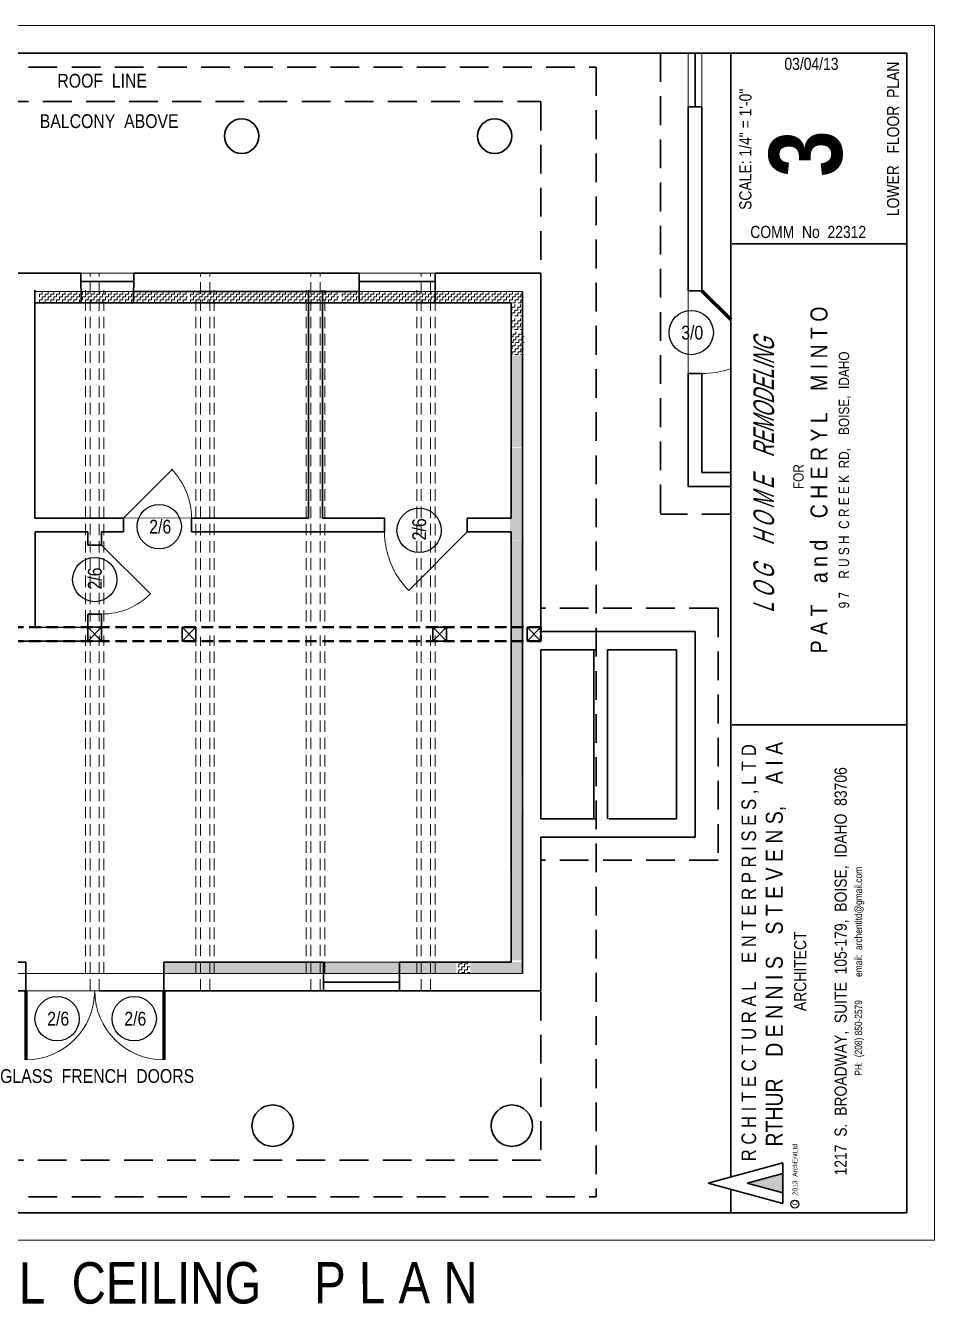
# Model space of a CAD drawing. Header units: inches. Extents: x -243 to 1653, y 329 to 885.
# Drawn here: x 178 to 573, y 329 to 885 of the extents above; entities that cross this region are included whole.
import ezdxf

# ---------------------------------------------------------------- set-up
doc = ezdxf.new("R2010")
doc.units = ezdxf.units.IN
doc.header["$MEASUREMENT"] = 0
doc.linetypes.add('DOT', pattern=[0.25, 0, -0.25])
doc.linetypes.add('HIDDEN', pattern=[0.375, 0.25, -0.125])
for name, color, linetype, lineweight in [('DOORS', 7, 'Continuous', 60), ('DRIVEWAY', 7, 'DOT', 30), ('FLOOR BEAMS', 3, 'Continuous', 30), ('FOUNDATION', 7, 'Continuous', 30), ('NEW  ROUIGH SAWN  BEAMS', 3, 'HIDDEN', 40), ('ROOF', 7, 'HIDDEN', 30), ('STAIRS', 7, 'Continuous', 20), ('WALL FRAMING', 7, 'Continuous', 30), ('WALLS', 7, 'Continuous', 30), ('WINDOWS', 5, 'Continuous', 30)]:
    doc.layers.add(name, color=color, linetype=linetype, lineweight=lineweight)
for name, color, linetype in [('TEXT', 7, 'Continuous'), ('TEXT80', 15, 'Continuous'), ('TITLE BLOCK', 7, 'Continuous'), ('TITLE_BLOCK', 250, 'Continuous')]:
    doc.layers.add(name, color=color, linetype=linetype)
doc.styles.add('ARCH ENT', font='technical.ttf', dxfattribs={"height": 2})
doc.styles.add('ARCHENT', font='technical.ttf', dxfattribs={"height": 6})
doc.styles.add('EXIST', font='romans.shx', dxfattribs={"width": 0.75, "oblique": 20, "height": 12})

msp = doc.modelspace()

# ---------------------------------------------------------------- hatches: boundary and pattern name
at = {"layer": 'TITLE_BLOCK', "linetype": 'Continuous', "ltscale": 0.5}
msp.add_hatch(color=1, dxfattribs=at).paths.add_polyline_path([(506.87, 386.07), (491.29, 381.84), (506.87, 377.61)])
at = {"layer": 'WALLS', "linetype": 'Continuous', "lineweight": 20, "ltscale": 20}
h = msp.add_hatch(dxfattribs=at)
h.set_pattern_fill('ZIGZAG', color=46, scale=10, style=0)
h.set_pattern_definition([(0, (72.3783, -0.5), (1.25, 1.25), [1.25, -1.25]), (90, (73.6283, -0.5), (-1.25, 1.25), [1.25, -1.25])])
h.paths.add_polyline_path([(230.06, 769.41), (186.06, 769.42), (186.06, 764.42), (230.06, 764.41)])
h.paths.add_polyline_path([(186.06, 769.42), (183.57, 769.42), (183.57, 764.42), (186.06, 764.42)])
h.paths.add_polyline_path([(234.06, 769.41), (230.06, 769.41), (230.06, 764.41), (234.06, 764.41)])
h.paths.add_polyline_path([(236.56, 769.41), (234.06, 769.41), (234.06, 764.41), (236.56, 764.41)])
h.paths.add_polyline_path([(248.07, 769.4), (236.56, 769.41), (236.56, 764.41), (248.07, 764.4)])
h = msp.add_hatch(dxfattribs=at)
h.set_pattern_fill('ZIGZAG', color=46, scale=10, style=0)
h.set_pattern_definition([(0, (138.1074, -0.5), (1.25, 1.25), [1.25, -1.25]), (90, (139.3574, -0.5), (-1.25, 1.25), [1.25, -1.25])])
h.paths.add_polyline_path([(295.79, 769.41), (251.79, 769.42), (251.79, 764.42), (295.79, 764.41)])
h.paths.add_polyline_path([(251.79, 769.42), (249.29, 769.42), (249.29, 764.42), (251.79, 764.42)])
h.paths.add_polyline_path([(299.79, 769.41), (295.79, 769.41), (295.79, 764.41), (299.79, 764.41)])
h.paths.add_polyline_path([(302.29, 769.41), (299.79, 769.41), (299.79, 764.41), (302.29, 764.41)])
h.paths.add_polyline_path([(313.8, 769.4), (302.29, 769.41), (302.29, 764.41), (313.79, 764.4)])
h = msp.add_hatch(dxfattribs=at)
h.set_pattern_fill('ZIGZAG', color=46, scale=10, style=0)
h.set_pattern_definition([(0, (204.0099, -0.5), (1.25, 1.25), [1.25, -1.25]), (90, (205.2599, -0.5), (-1.25, 1.25), [1.25, -1.25])])
h.paths.add_polyline_path([(361.69, 769.41), (317.69, 769.42), (317.69, 764.42), (361.69, 764.41)])
h.paths.add_polyline_path([(317.69, 769.42), (315.2, 769.42), (315.2, 764.42), (317.69, 764.42)])
h.paths.add_polyline_path([(365.69, 769.41), (361.69, 769.41), (361.69, 764.41), (365.69, 764.41)])
h.paths.add_polyline_path([(368.2, 769.41), (365.69, 769.41), (365.69, 764.41), (368.2, 764.41)])
h.paths.add_polyline_path([(379.7, 769.4), (368.2, 769.41), (368.2, 764.41), (379.7, 764.4)])
h = msp.add_hatch(dxfattribs=at)
h.set_pattern_fill('ZIGZAG', color=46, scale=10, style=0)
h.set_pattern_definition([(0, (269.255, -0.5), (1.25, 1.25), [1.25, -1.25]), (90, (270.505, -0.5), (-1.25, 1.25), [1.25, -1.25])])
h.paths.add_polyline_path([(382.94, 769.42), (380.44, 769.42), (380.44, 764.42), (382.94, 764.42)])
h.paths.add_polyline_path([(393.68, 764.41), (393.68, 769.41), (382.94, 769.42), (382.94, 764.42)])
h = msp.add_hatch(dxfattribs=at)
h.set_pattern_fill('ZIGZAG', color=46, scale=10, style=0)
h.set_pattern_definition([(360, (115.3427, -6.2129), (1.25, 1.25), [1.25, -1.25]), (90, (116.5927, -6.2129), (-1.25, 1.25), [1.25, -1.25])])
h.paths.add_polyline_path([(393.91, 758.68), (393.91, 763.69), (388.66, 763.69), (388.66, 758.68)])
h = msp.add_hatch(dxfattribs=at)
h.set_pattern_fill('ZIGZAG', color=46, scale=10, style=0)
h.set_pattern_definition([(360, (115.3427, -12.1983), (1.25, 1.25), [1.25, -1.25]), (90, (116.5927, -12.1983), (-1.25, 1.25), [1.25, -1.25])])
h.paths.add_polyline_path([(393.91, 752.7), (393.91, 757.7), (388.66, 757.7), (388.66, 752.7)])
h = msp.add_hatch(dxfattribs=at)
h.set_pattern_fill('ZIGZAG', color=46, scale=10, style=0)
h.set_pattern_definition([(360, (115.8157, -17.8687), (1.25, 1.25), [1.25, -1.25]), (90, (117.0657, -17.8687), (-1.25, 1.25), [1.25, -1.25])])
h.paths.add_polyline_path([(394.38, 747.03), (394.38, 752.03), (389.14, 752.03), (389.14, 747.03)])
h = msp.add_hatch(dxfattribs=at)
h.set_pattern_fill('ZIGZAG', color=46, scale=10, style=0)
h.set_pattern_definition([(360, (115.5004, -23.0665), (1.25, 1.25), [1.25, -1.25]), (90, (116.7504, -23.0665), (-1.25, 1.25), [1.25, -1.25])])
h.paths.add_polyline_path([(394.07, 741.83), (394.07, 746.83), (388.82, 746.83), (388.82, 741.83)])
h = msp.add_hatch(dxfattribs=at)
h.set_pattern_fill('ZIGZAG', color=46, scale=10, angle=90, style=0)
h.set_pattern_definition([(90, (1158.2328, 447.97), (-1.25, 1.25), [1.25, -1.25]), (180, (1158.2328, 449.22), (-1.25, -1.25), [1.25, -1.25])])
h.paths.add_polyline_path([(388.32, 605.65), (388.32, 561.65), (393.32, 561.65), (393.32, 605.65)])
h.paths.add_polyline_path([(388.32, 561.65), (388.32, 559.16), (393.32, 559.16), (393.32, 561.65)])
h.paths.add_polyline_path([(388.33, 609.65), (388.32, 605.65), (393.32, 605.65), (393.33, 609.65)])
h.paths.add_polyline_path([(388.33, 612.16), (388.33, 609.65), (393.33, 609.65), (393.33, 612.16)])
h.paths.add_polyline_path([(388.33, 623.66), (388.33, 612.16), (393.33, 612.16), (393.33, 623.66)])
h.paths.add_polyline_path([(388.33, 705.65), (388.33, 701.66), (393.33, 701.66), (393.33, 705.65)])
h.paths.add_polyline_path([(393.34, 741.66), (388.33, 741.66), (388.33, 705.65), (393.33, 705.65)])
h = msp.add_hatch(dxfattribs=at)
h.set_pattern_fill('ZIGZAG', color=46, scale=10, angle=90, style=0)
h.set_pattern_definition([(90, (1158.1126, 407.6917), (-1.25, 1.25), [1.25, -1.25]), (180, (1158.1126, 408.9417), (-1.25, -1.25), [1.25, -1.25])])
h.paths.add_polyline_path([(388.2, 565.38), (388.2, 521.38), (393.2, 521.38), (393.2, 565.38)])
h.paths.add_polyline_path([(388.2, 521.38), (388.2, 518.88), (393.2, 518.88), (393.2, 521.38)])
h.paths.add_polyline_path([(388.21, 569.38), (388.2, 565.38), (393.2, 565.38), (393.21, 569.38)])
h.paths.add_polyline_path([(388.21, 571.88), (388.21, 569.38), (393.21, 569.38), (393.21, 571.88)])
h.paths.add_polyline_path([(388.21, 583.38), (388.21, 571.88), (393.21, 571.88), (393.21, 583.38)])
h.paths.add_polyline_path([(388.21, 665.38), (388.21, 661.38), (393.21, 661.38), (393.21, 665.38)])
h.paths.add_polyline_path([(393.22, 701.38), (388.21, 701.38), (388.21, 665.38), (393.21, 665.38)])
h = msp.add_hatch(dxfattribs=at)
h.set_pattern_fill('ZIGZAG', color=46, scale=10, angle=90, style=0)
h.set_pattern_definition([(90, (1159.0308, 367.4637), (-1.25, 1.25), [1.25, -1.25]), (180, (1159.0308, 368.7137), (-1.25, -1.25), [1.25, -1.25])])
h.paths.add_polyline_path([(389.12, 525.15), (389.11, 481.15), (394.11, 481.15), (394.12, 525.15)])
h.paths.add_polyline_path([(389.11, 481.15), (389.11, 478.65), (394.11, 478.65), (394.11, 481.15)])
h.paths.add_polyline_path([(389.12, 529.15), (389.12, 525.15), (394.12, 525.15), (394.12, 529.15)])
h.paths.add_polyline_path([(389.12, 531.65), (389.12, 529.15), (394.12, 529.15), (394.12, 531.65)])
h.paths.add_polyline_path([(389.13, 543.15), (389.12, 531.65), (394.12, 531.65), (394.13, 543.15)])
h.paths.add_polyline_path([(389.13, 625.15), (389.13, 621.15), (394.13, 621.15), (394.13, 625.15)])
h.paths.add_polyline_path([(394.14, 661.15), (389.13, 661.15), (389.13, 625.15), (394.13, 625.15)])
h = msp.add_hatch(dxfattribs=at)
h.set_pattern_fill('ZIGZAG', color=46, scale=10, style=0)
h.set_pattern_definition([(360, (92.2723, -291.6716), (1.25, 1.25), [1.25, -1.25]), (90, (93.5223, -291.6716), (-1.25, 1.25), [1.25, -1.25])])
h.paths.add_polyline_path([(370.84, 473.22), (370.84, 478.23), (365.59, 478.23), (365.59, 473.22)])
h = msp.add_hatch(dxfattribs=at)
h.set_pattern_fill('ZIGZAG', color=46, scale=10, style=0)
h.set_pattern_definition([(0, (-1.7173, 0), (1.25, 1.25), [1.25, -1.25]), (90, (-0.4673, 0), (-1.25, 1.25), [1.25, -1.25])])
h.paths.add_polyline_path([(255.97, 477.9), (251.97, 477.9), (251.97, 472.9), (255.97, 472.9)])
h.paths.add_polyline_path([(299.97, 477.9), (255.97, 477.9), (255.97, 472.9), (299.97, 472.9)])
h.paths.add_polyline_path([(303.97, 477.9), (299.97, 477.9), (299.97, 472.9), (303.97, 472.9)])
h.paths.add_polyline_path([(305.47, 477.9), (303.97, 477.9), (303.97, 472.9), (305.47, 472.9)])
h.paths.add_polyline_path([(338.47, 477.9), (305.47, 477.9), (305.47, 472.9), (338.47, 472.9)])
h.paths.add_polyline_path([(347.97, 477.9), (338.47, 477.9), (338.47, 472.9), (347.97, 472.9)])
h.paths.add_polyline_path([(351.97, 477.9), (347.97, 477.9), (347.97, 472.9), (351.97, 472.9)])
h.paths.add_polyline_path([(364.97, 477.9), (351.97, 477.9), (351.97, 472.9), (364.97, 472.9)])
h.paths.add_polyline_path([(393.97, 477.9), (370.97, 477.9), (370.97, 472.9), (393.97, 472.9)])
h.paths.add_polyline_path([(237.67, 477.9), (237.67, 472.9), (251.97, 472.9), (251.97, 477.9)])

# ---------------------------------------------------------------- linework, layer by layer
at = {"layer": 'DOORS', "ltscale": 15}
msp.add_line((471.68, 769.65), (484.21, 757.13), dxfattribs=at)
at = {"layer": 'DOORS', "color": 5, "linetype": 'Continuous', "ltscale": 15}
for p, q in [((177.67, 465.4), (177.67, 435.4)), ((237.67, 465.4), (237.67, 435.4))]:
    msp.add_line(p, q, dxfattribs=at)
at = {"layer": 'DOORS', "lineweight": 9, "ltscale": 15}
msp.add_arc((471.68, 769.65), 35.99, 270, 290.3616, dxfattribs=at)
at = {"layer": 'DOORS', "linetype": 'Continuous', "lineweight": 5, "ltscale": 15}
for centre, radius, start, end in [((219.8, 670.92), 30, 0, 45), ((369.68, 664.9), 36, 180, 225)]:
    msp.add_arc(centre, radius, start, end, dxfattribs=at)
at = {"layer": 'DOORS', "color": 7, "linetype": 'Continuous', "lineweight": 5, "ltscale": 15}
for centre, start, end in [((177.67, 465.4), 270, 0), ((237.67, 465.4), 180, 270)]:
    msp.add_arc(centre, 30, start, end, dxfattribs=at)
at = {"layer": 'DRIVEWAY', "color": 7, "linetype": 'Continuous', "lineweight": 9, "ltscale": 20}
msp.add_arc((210.69, 659.16), 30, 270, 315, dxfattribs=at)
at = {"layer": 'FLOOR BEAMS', "color": 7, "linetype": 'HIDDEN', "lineweight": 20, "ltscale": 20}
for p, q in [((205.68, 625.9), (205.68, 777.4)), ((209.68, 625.9), (209.68, 777.4)), ((253.68, 625.9), (253.68, 777.4)), ((257.68, 625.9), (257.68, 777.4)), ((301.68, 625.9), (301.68, 777.4)), ((305.68, 625.9), (305.68, 777.4)), ((349.68, 625.9), (349.68, 777.4)), ((353.68, 625.9), (353.68, 777.4)), ((306.68, 670.9), (306.68, 769.9)), ((205.68, 465.4), (205.68, 619.9)), ((209.68, 465.4), (209.68, 619.9)), ((253.68, 465.4), (253.68, 619.32)), ((257.68, 465.4), (257.68, 619.9)), ((301.68, 465.4), (301.68, 619.9)), ((305.68, 465.4), (305.68, 619.9)), ((349.68, 465.4), (349.68, 619.9)), ((353.68, 465.4), (353.68, 619.9))]:
    msp.add_line(p, q, dxfattribs=at)
at = {"layer": 'FLOOR BEAMS', "color": 3, "linetype": 'HIDDEN', "lineweight": 20, "ltscale": 20}
for p, q in [((203.68, 625.9), (203.68, 769.9)), ((211.68, 625.9), (211.68, 769.9)), ((259.68, 625.9), (259.68, 769.9)), ((299.68, 625.9), (299.68, 769.9)), ((307.68, 625.9), (307.68, 769.9)), ((347.68, 625.9), (347.68, 769.9)), ((355.68, 625.9), (355.68, 769.9)), ((251.68, 625.9), (251.68, 765.75)), ((203.68, 472.9), (203.68, 619.9)), ((211.68, 472.9), (211.68, 619.9)), ((251.68, 472.9), (251.68, 619.32)), ((259.68, 472.9), (259.68, 619.9)), ((299.68, 472.9), (299.68, 619.9)), ((307.68, 472.9), (307.68, 619.9)), ((347.68, 472.9), (347.68, 619.9)), ((355.68, 472.9), (355.68, 619.9))]:
    msp.add_line(p, q, dxfattribs=at)
at = {"layer": 'FLOOR BEAMS', "color": 3, "linetype": 'HIDDEN', "lineweight": 40, "ltscale": 20}
for p, q in [((156.67, 623.4), (401.68, 623.4)), ((156.68, 617.4), (401.68, 617.4))]:
    msp.add_line(p, q, dxfattribs=at)
at = {"layer": 'FOUNDATION', "color": 8, "ltscale": 15}
for p, q in [((468.68, 621.65), (401.68, 621.65)), ((468.68, 621.65), (468.68, 532.15)), ((460.68, 613.65), (430.68, 613.65)), ((460.68, 613.65), (460.68, 540.15)), ((425.68, 540.15), (401.68, 540.15)), ((460.68, 540.15), (431.18, 540.15)), ((468.68, 532.15), (401.68, 532.15))]:
    msp.add_line(p, q, dxfattribs=at)
at = {"layer": 'NEW  ROUIGH SAWN  BEAMS', "color": 7, "ltscale": 10}
msp.add_line((401.68, 617.4), (401.68, 623.4), dxfattribs=at)
msp.add_line((401.68, 617.4), (401.68, 623.4), dxfattribs=at)
at = {"layer": 'ROOF', "ltscale": 50}
for p in [(453.68, 872.95), (484.21, 672.65)]:
    msp.add_line(p, (453.68, 672.65), dxfattribs=at)
at = {"layer": 'ROOF', "linetype": 'HIDDEN', "ltscale": 50}
for p, q in [((-102.32, 866.9), (425.68, 866.9)), ((425.68, 866.9), (425.68, 375.9)), ((-102.32, 375.9), (425.68, 375.9))]:
    msp.add_line(p, q, dxfattribs=at)
at = {"layer": 'ROOF', "color": 8, "ltscale": 50}
for p, q in [((478.68, 631.65), (401.68, 631.65)), ((478.68, 522.15), (401.68, 522.15))]:
    msp.add_line(p, q, dxfattribs=at)
at = {"layer": 'ROOF', "color": 8, "linetype": 'HIDDEN', "ltscale": 50}
msp.add_line((478.68, 631.65), (478.68, 522.15), dxfattribs=at)
at = {"layer": 'STAIRS', "color": 4, "linetype": 'Continuous', "lineweight": 30, "ltscale": 15}
for p, q in [((354.68, 619.95), (354.68, 617.45)), ((354.68, 619.95), (354.68, 617.45)), ((360.68, 619.94), (360.68, 617.44)), ((360.68, 619.94), (360.68, 617.44))]:
    msp.add_line(p, q, dxfattribs=at)
at = {"layer": 'STAIRS', "color": 7, "linetype": 'Continuous', "lineweight": 30, "ltscale": 15}
for p, q in [((395.68, 619.95), (395.68, 617.45)), ((395.68, 619.95), (395.68, 617.45)), ((401.68, 619.94), (401.68, 617.44)), ((401.68, 619.94), (401.68, 617.44))]:
    msp.add_line(p, q, dxfattribs=at)
at = {"layer": 'TEXT', "linetype": 'Continuous', "ltscale": 15}
for centre in [(467.02, 751.52), (235.72, 667.16), (348.74, 665.54), (207.71, 644.16), (191.34, 453.29), (224.87, 453.29)]:
    msp.add_circle(centre, 9.63, dxfattribs=at)
at = {"layer": 'TITLE BLOCK', "color": 7, "linetype": 'Continuous', "lineweight": 0, "ltscale": 0.5}
for p, q in [((572.77, 884.95), (-243.22, 884.95)), ((572.77, 884.95), (572.77, 356.95)), ((-243.22, 356.95), (572.77, 356.95))]:
    msp.add_line(p, q, dxfattribs=at)
at = {"layer": 'TITLE BLOCK', "color": 7, "linetype": 'Continuous', "lineweight": 30, "ltscale": 0.5}
for p, q in [((560.77, 872.95), (-219.22, 872.95)), ((484.21, 384.51), (484.21, 872.95)), ((560.77, 368.95), (560.77, 872.95)), ((484.8, 581.02), (560.77, 581.02)), ((506.87, 390.66), (474.38, 381.84)), ((506.87, 390.66), (506.87, 373.02)), ((506.87, 390.63), (506.87, 372.99)), ((506.87, 386.04), (491.29, 381.81)), ((506.87, 386.04), (491.29, 381.81)), ((484.21, 368.95), (484.21, 379.18)), ((506.87, 377.58), (491.29, 381.81)), ((506.87, 377.58), (491.29, 381.81)), ((-219.22, 368.95), (560.77, 368.95))]:
    msp.add_line(p, q, dxfattribs=at)
at = {"layer": 'TITLE BLOCK', "color": 7, "linetype": 'Continuous', "lineweight": 30, "ltscale": 0.0625}
msp.add_line((474.38, 381.84), (506.87, 373.02), dxfattribs=at)
at = {"layer": 'TITLE BLOCK', "color": 7, "linetype": 'Continuous', "lineweight": 30, "ltscale": 0.5, "const_width": 0.791}
msp.add_lwpolyline([(484.8, 790.05), (560.77, 790.05)], dxfattribs=at)
at = {"layer": 'TITLE BLOCK', "color": 7, "linetype": 'Continuous'}
msp.add_circle((512.08, 372.71), 1.75, dxfattribs=at)
at = {"layer": 'WALL FRAMING', "lineweight": 9, "ltscale": 15}
for p, q in [((465.68, 872.95), (465.68, 849.65)), ((471.68, 872.95), (471.68, 849.65)), ((201.68, 777.4), (224.68, 777.4)), ((322.68, 777.4), (355.68, 777.4)), ((201.69, 769.4), (224.69, 769.4)), ((322.69, 769.4), (355.69, 769.4)), ((465.68, 769.65), (465.68, 733.65)), ((230.68, 472.9), (156.68, 472.9)), ((307.18, 472.9), (230.68, 472.9)), ((340.18, 477.9), (307.18, 477.9)), ((340.18, 472.9), (307.18, 472.9)), ((393.68, 472.9), (340.18, 472.9)), ((237.67, 465.4), (177.67, 465.4)), ((340.18, 465.4), (209.68, 465.4))]:
    msp.add_line(p, q, dxfattribs=at)
at = {"layer": 'WALL FRAMING', "linetype": 'HIDDEN', "ltscale": 50}
for p, q in [((-152.32, 851.9), (401.68, 851.9)), ((401.68, 851.9), (401.68, 777.4)), ((401.68, 465.02), (401.68, 391.4)), ((401.68, 391.77), (-152.32, 391.77))]:
    msp.add_line(p, q, dxfattribs=at)
at = {"layer": 'WALL FRAMING', "ltscale": 15}
for p, q in [((465.68, 849.65), (465.68, 769.65)), ((465.73, 849.65), (471.73, 849.66)), ((471.68, 849.66), (471.68, 769.66)), ((-77.78, 777.43), (201.68, 777.4)), ((201.68, 777.4), (201.74, 764.49)), ((224.68, 777.4), (224.59, 764.46)), ((224.68, 777.4), (322.68, 777.4)), ((322.68, 777.4), (322.69, 764.39)), ((355.68, 777.4), (355.69, 764.38)), ((355.68, 777.4), (401.68, 777.4)), ((401.68, 777.4), (401.68, 621.65)), ((181.68, 769.9), (181.68, 670.9)), ((224.69, 769.4), (247.69, 769.4)), ((247.69, 769.4), (322.69, 769.4)), ((300.69, 769.9), (300.68, 670.9)), ((306.68, 769.9), (306.68, 670.9)), ((393.68, 769.4), (393.68, 664.9)), ((471.64, 769.66), (465.64, 769.65)), ((181.69, 764.4), (247.69, 764.4)), ((247.6, 764.4), (388.7, 764.38)), ((388.7, 764.38), (388.7, 670.89)), ((471.68, 733.66), (465.68, 733.65)), ((465.68, 733.65), (465.68, 684.65)), ((471.68, 733.66), (471.68, 690.65)), ((241.47, 692.11), (220.26, 670.9)), ((484.21, 690.65), (471.68, 690.65)), ((484.21, 684.65), (465.68, 684.65)), ((465.68, 684.65), (471.68, 684.65)), ((220.26, 670.9), (181.68, 670.9)), ((220.26, 670.9), (220.26, 664.9)), ((249.8, 670.9), (249.8, 664.9)), ((300.68, 670.9), (249.8, 670.9)), ((333.68, 670.9), (306.68, 670.9)), ((333.68, 664.9), (333.68, 670.9)), ((369.68, 664.9), (369.68, 670.9)), ((388.7, 670.89), (369.68, 670.89)), ((204.68, 664.92), (181.73, 664.92)), ((181.73, 664.9), (181.73, 623.38)), ((204.68, 664.92), (204.69, 659.16)), ((210.68, 664.92), (210.68, 659.16)), ((220.26, 664.92), (210.68, 664.92)), ((333.68, 664.9), (249.8, 664.9)), ((344.23, 639.44), (369.68, 664.9)), ((388.7, 664.89), (369.68, 664.89)), ((388.7, 664.89), (388.7, 477.9)), ((393.68, 664.9), (393.68, 472.9)), ((210.69, 659.16), (204.69, 659.16)), ((231.9, 637.95), (210.69, 659.16)), ((210.68, 629.16), (204.68, 629.16)), ((204.68, 629.16), (204.68, 623.4)), ((210.66, 629.16), (210.67, 617.4)), ((204.68, 623.4), (181.73, 623.38)), ((210.68, 617.4), (162.68, 617.4)), ((401.68, 532.15), (401.68, 465.4)), ((177.67, 477.9), (162.68, 477.9)), ((177.67, 465.4), (177.67, 477.9)), ((307.18, 477.9), (237.67, 477.9)), ((237.67, 465.4), (237.67, 477.9)), ((307.18, 465.4), (307.18, 477.9)), ((340.18, 465.4), (340.18, 477.9)), ((388.7, 477.9), (340.18, 477.9)), ((177.67, 465.4), (144.68, 465.4)), ((401.68, 465.4), (209.68, 465.4)), ((307.18, 465.4), (209.68, 465.4))]:
    msp.add_line(p, q, dxfattribs=at)
at = {"layer": 'WALL FRAMING', "lineweight": 20, "ltscale": 15}
for p, q in [((181.69, 769.4), (201.69, 769.4)), ((224.69, 769.4), (247.69, 769.4)), ((355.69, 769.4), (393.68, 769.4))]:
    msp.add_line(p, q, dxfattribs=at)
at = {"layer": 'WALL FRAMING', "color": 6, "ltscale": 15}
for p, q in [((210.67, 623.4), (204.67, 623.4)), ((210.67, 623.4), (204.67, 623.4)), ((210.67, 617.4), (210.67, 623.4)), ((210.67, 617.4), (210.67, 623.4)), ((210.67, 617.4), (204.67, 617.4)), ((210.67, 617.4), (204.67, 617.4))]:
    msp.add_line(p, q, dxfattribs=at)
at = {"layer": 'WALL FRAMING', "color": 6, "linetype": 'Continuous', "lineweight": 9, "ltscale": 15}
for p, q in [((204.67, 623.4), (210.67, 617.4)), ((204.67, 617.4), (210.67, 623.4)), ((204.67, 623.4), (210.67, 617.4)), ((204.67, 617.4), (210.67, 623.4))]:
    msp.add_line(p, q, dxfattribs=at)
at = {"layer": 'WALL FRAMING', "color": 6, "linetype": 'Continuous', "lineweight": 30, "ltscale": 15}
msp.add_line((204.67, 617.4), (204.67, 623.4), dxfattribs=at)
msp.add_line((204.67, 617.4), (204.67, 623.4), dxfattribs=at)
at = {"layer": 'WALL FRAMING', "color": 4, "ltscale": 15}
for p, q in [((251.69, 623.4), (245.69, 623.4)), ((251.69, 623.4), (245.69, 623.4)), ((251.69, 617.4), (251.69, 623.4)), ((251.69, 617.4), (251.69, 623.4)), ((354.68, 623.4), (354.68, 617.4)), ((354.68, 617.4), (354.68, 623.4)), ((354.68, 617.4), (354.68, 623.4)), ((360.68, 623.4), (354.68, 623.4)), ((354.68, 623.4), (354.68, 617.4)), ((354.68, 617.4), (354.68, 623.4)), ((354.68, 617.4), (354.68, 623.4)), ((360.68, 623.4), (354.68, 623.4)), ((360.68, 617.4), (360.68, 623.4)), ((360.68, 617.4), (360.68, 623.4)), ((251.69, 617.4), (245.69, 617.4)), ((251.69, 617.4), (245.69, 617.4)), ((360.68, 617.4), (354.68, 617.4)), ((360.68, 617.4), (354.68, 617.4))]:
    msp.add_line(p, q, dxfattribs=at)
at = {"layer": 'WALL FRAMING', "color": 4, "linetype": 'Continuous', "lineweight": 9, "ltscale": 15}
for p, q in [((245.69, 623.4), (251.69, 617.4)), ((245.69, 617.4), (251.69, 623.4)), ((245.69, 623.4), (251.69, 617.4)), ((245.69, 617.4), (251.69, 623.4)), ((354.68, 623.4), (360.68, 617.4)), ((354.68, 617.4), (360.68, 623.4)), ((354.68, 623.4), (360.68, 617.4)), ((354.68, 617.4), (360.68, 623.4))]:
    msp.add_line(p, q, dxfattribs=at)
at = {"layer": 'WALL FRAMING', "color": 4, "linetype": 'Continuous', "lineweight": 30, "ltscale": 15}
msp.add_line((245.69, 617.4), (245.69, 623.4), dxfattribs=at)
msp.add_line((245.69, 617.4), (245.69, 623.4), dxfattribs=at)
at = {"layer": 'WALL FRAMING', "color": 7, "ltscale": 15}
for p, q in [((395.68, 623.4), (395.68, 617.4)), ((395.68, 617.4), (395.68, 623.4)), ((395.68, 617.4), (395.68, 623.4)), ((401.68, 623.4), (395.68, 623.4)), ((395.68, 623.4), (395.68, 617.4)), ((395.68, 617.4), (395.68, 623.4)), ((395.68, 617.4), (395.68, 623.4)), ((401.68, 623.4), (395.68, 623.4)), ((401.68, 617.4), (401.68, 623.4)), ((401.68, 617.4), (401.68, 623.4)), ((401.68, 617.4), (395.68, 617.4)), ((401.68, 617.4), (395.68, 617.4))]:
    msp.add_line(p, q, dxfattribs=at)
at = {"layer": 'WALL FRAMING', "color": 7, "linetype": 'Continuous', "lineweight": 9, "ltscale": 15}
for p, q in [((395.68, 623.4), (401.68, 617.4)), ((395.68, 617.4), (401.68, 623.4)), ((395.68, 623.4), (401.68, 617.4)), ((395.68, 617.4), (401.68, 623.4))]:
    msp.add_line(p, q, dxfattribs=at)
at = {"layer": 'WALL FRAMING', "color": 8, "ltscale": 15}
for p, q in [((401.68, 613.65), (401.68, 540.15)), ((425.68, 613.65), (401.68, 613.65)), ((424.68, 613.65), (424.68, 540.15)), ((430.68, 613.65), (430.68, 540.15))]:
    msp.add_line(p, q, dxfattribs=at)
at = {"layer": 'WALL FRAMING', "ltscale": 15}
for centre, radius in [((271.58, 836.9), 7.5), ((381.58, 836.9), 7.5), ((285.06, 406.77), 9), ((389.06, 406.77), 9)]:
    msp.add_circle(centre, radius, dxfattribs=at)
at = {"layer": 'WALLS', "linetype": 'Continuous', "lineweight": 9, "ltscale": 20}
msp.add_line((220.26, 670.9), (249.8, 670.92), dxfattribs=at)
at = {"layer": 'WALLS', "color": 6, "linetype": 'Continuous', "lineweight": 30, "ltscale": 15}
msp.add_line((210.67, 623.4), (210.67, 617.4), dxfattribs=at)
msp.add_line((210.67, 623.4), (210.67, 617.4), dxfattribs=at)
msp.add_line((210.67, 623.4), (210.67, 617.4), dxfattribs=at)
at = {"layer": 'WALLS', "color": 4, "linetype": 'Continuous', "lineweight": 30, "ltscale": 15}
msp.add_line((251.69, 623.4), (251.69, 617.4), dxfattribs=at)
msp.add_line((251.69, 623.4), (251.69, 617.4), dxfattribs=at)
msp.add_line((251.69, 623.4), (251.69, 617.4), dxfattribs=at)
at = {"layer": 'WALLS', "color": 7, "lineweight": 40, "ltscale": 15}
msp.add_line((395.68, 623.4), (395.68, 623.4), dxfattribs=at)
msp.add_line((395.68, 623.4), (395.68, 623.4), dxfattribs=at)
at = {"layer": 'WINDOWS', "ltscale": 15}
for p, q in [((468.71, 872.95), (468.73, 849.65)), ((201.68, 773.65), (224.68, 773.65)), ((322.68, 773.65), (355.68, 773.65)), ((307.18, 469.15), (340.18, 469.15))]:
    msp.add_line(p, q, dxfattribs=at)

# ---------------------------------------------------------------- texts
at = {"layer": 'TEXT80', "attachment_point": 5, "style": 'ARCHENT'}
for s, insert, char_height, width, rotation in [('{\\C7;ROOF  LINE}', (210.93, 860.94), 6, 360.0625, 0.0328), ('{\\C7;BALCONY  ABOVE}', (213.97, 843.37), 6, 360.0625, 0.0328), ('{\\C7;3/0}', (467.47, 751.45), 6, 360.0625, 0.0328), ('{\\C7;2/6}', (236.17, 667.1), 6, 360.0625, 0.0328), ('{\\C7;2/6}', (348.8, 665.99), 6, 360.0625, 90.0328), ('{\\C7;2/6}', (207.77, 644.61), 6, 360.0625, 90.0328), ('{\\C7;2/6}', (191.82, 453.23), 6, 360.0625, 359.9672), ('{\\C7;2/6}', (225.35, 453.23), 6, 360.0625, 359.9672), ('{\\C7;     L O W E R    LEVEL  CEILING    P L A N}', (173, 338.3), 18, 477.4227, 0.0328)]:
    msp.add_mtext(s, dxfattribs=dict(at, insert=insert, char_height=char_height, width=width, rotation=rotation))
at = {"layer": 'TEXT80', "color": 3, "insert": (208.74, 428.32), "char_height": 6, "width": 360.0625, "attachment_point": 5, "rotation": 0.0328, "style": 'ARCHENT'}
msp.add_mtext('{\\C7;GLASS  FRENCH  DOORS}', dxfattribs=at)
at = {"layer": 'TITLE BLOCK', "color": 7, "linetype": 'Continuous', "lineweight": 30, "ltscale": 0.5, "char_height": 5.2755, "attachment_point": 5, "style": 'ARCH ENT'}
for s, insert in [('\\A1;03/04/13', (519.3, 868.27)), ('COMM  No  22312', (517.89, 795.21))]:
    msp.add_mtext(s, dxfattribs=dict(at, insert=insert))
at = {"layer": 'TITLE BLOCK', "color": 7, "linetype": 'Continuous', "lineweight": 30, "ltscale": 0.5, "rotation": 90, "style": 'ARCH ENT'}
for s, insert, char_height, attachment_point in [('LOWER   FLOOR  PLAN', (554.83, 835.69), 5.2755, 5), ('SCALE: 1/4" = 1\'-0"  ', (490.61, 831.16), 5.2755, 5), ('{\\fTechnical|b1|i0|c0|p34;3}', (500.83, 829.23), 31.6532, 2), ('\\P{\\H0.3769x;  FOR\\P\\H1.644x;P A T    a n d    C H E R Y L    M I N T O\\P\\H0.6083x;9 7    R U S H  C R E E K  RD,    BOISE,  IDAHO}', (514.04, 687.46), 11.9011, 5), ('        R C H I T E C T U R A L    E N T E R P R I S E S , L T D\\P{\\H1.167x;          RTHUR    D E N N I S    S T E V E N S,    A I A\\P\\H0.7145x;ARCHITECT\\P\\P1217  S.  BROADWAY,  SUITE  105-179,  BOISE,  IDAHO  83706\\P\\H0.5999x;PH:  (208) 850-2579          email:  archentltd@gmail.com}', (488.89, 473.88), 6.3306, 2)]:
    msp.add_mtext(s, dxfattribs=dict(at, insert=insert, char_height=char_height, attachment_point=attachment_point))
at = {"layer": 'TITLE BLOCK', "color": 7, "linetype": 'Continuous', "lineweight": 9, "ltscale": 50, "insert": (494.07, 689.42), "char_height": 9, "width": 201.5, "attachment_point": 2, "rotation": 90, "style": 'EXIST'}
msp.add_mtext('{\\fTechnical|b0|i0|c0|p34;L O G    H O M E    REMODELING}', dxfattribs=at)
at = {"layer": 'TITLE BLOCK', "color": 7, "linetype": 'HIDDEN', "insert": (511.08, 372.1), "char_height": 2.0983, "width": 29.5, "attachment_point": 1, "rotation": 90, "style": 'ARCHENT'}
msp.add_mtext('C   2013  ArchEntLtd', dxfattribs=at)

doc.saveas('drawing.dxf')
